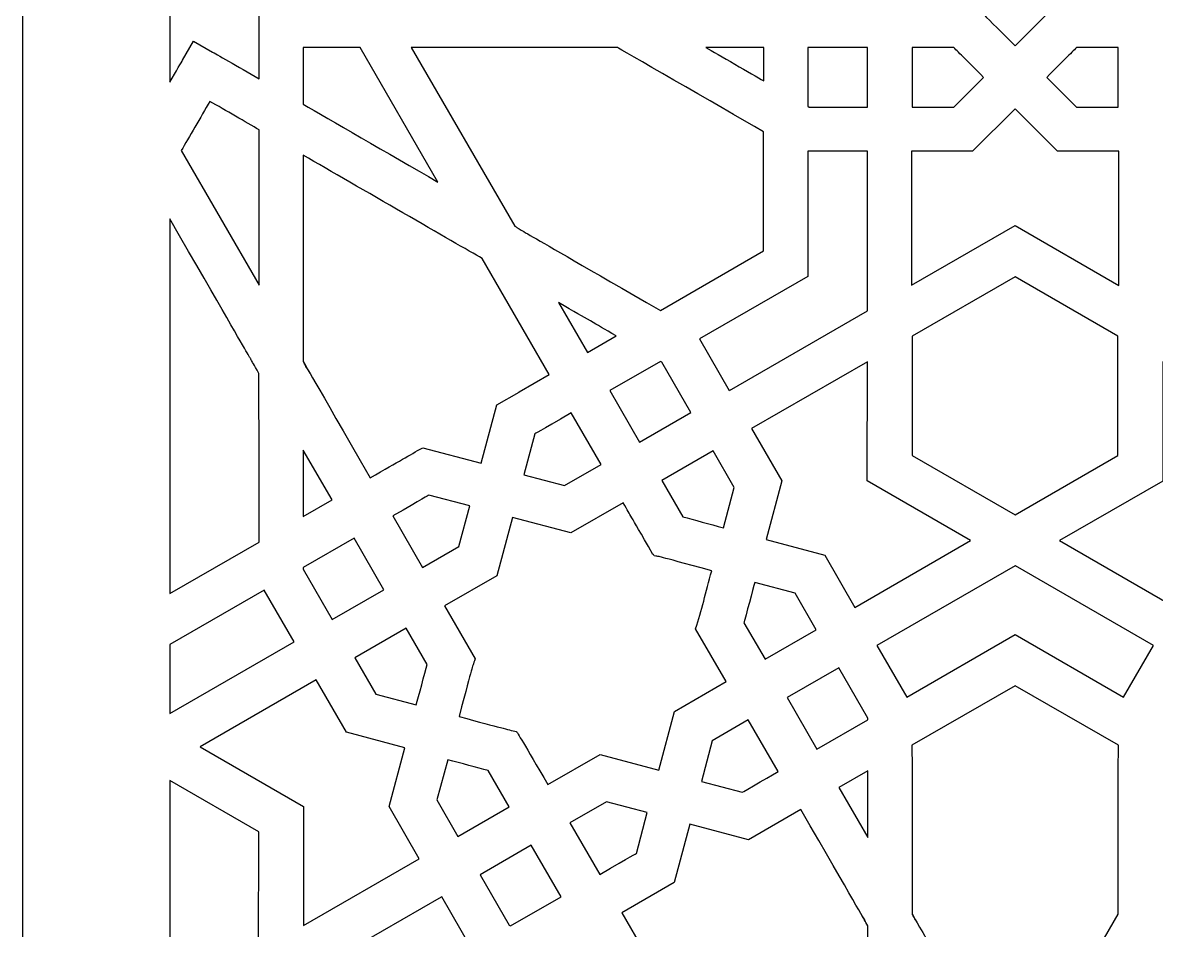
# Model space of a CAD drawing. Header units: millimetres. Extents: x -64 to 64, y -64 to 64.
# Drawn here: x -63.5 to -24.61, y -34.92 to -3.77 of the extents above; entities that cross this region are included whole.
import ezdxf

# ---------------------------------------------------------------- set-up
doc = ezdxf.new("R2010")
doc.units = ezdxf.units.MM
doc.header["$MEASUREMENT"] = 0
doc.layers.add('layer 1', color=7, linetype='Continuous')

msp = doc.modelspace()

# ---------------------------------------------------------------- linework, layer by layer
at = {"layer": 'layer 1', "color": 250}
for points, knots in [([(-63.5, 63.5), (-63.5, 63.5), (-63.5, -63.5), (-63.5, -63.5), (-63.5, -63.5), (-63.5, -63.5), (63.5, -63.5), (63.5, -63.5), (63.5, -63.5), (63.5, -63.5), (63.5, 63.5), (63.5, 63.5), (63.5, 63.5), (63.5, 63.5), (-63.5, 63.5), (-63.5, 63.5)], [0, 0, 0, 0, 0.2, 0.2, 0.2, 0.2, 0.4, 0.4, 0.4, 0.4, 0.6, 0.6, 0.6, 0.6, 1, 1, 1, 1]), ([(-58.4522, 6.6855), (-58.2272, 6.296), (-58.0481, 5.9859), (-58.0129, 5.9256), (-58.0129, 5.9256), (-58.0129, 5.9256), (-57.6373, 5.2783), (-57.6373, 5.2783), (-57.6373, 5.2783), (-57.6373, 5.2783), (-56.9852, 5.6466), (-56.9852, 5.6466), (-56.9852, 5.6466), (-56.925, 5.6804), (-56.1121, 6.1493), (-55.389, 6.5663), (-55.389, 6.5663), (-55.3884, 5.7333), (-55.3884, 4.7971), (-55.3881, 4.7283), (-55.3881, 4.7283), (-55.3881, 4.7283), (-55.385, 3.9758), (-55.385, 3.9758), (-55.385, 3.9758), (-55.385, 3.9758), (-54.6329, 3.974), (-54.6329, 3.974), (-54.6329, 3.974), (-54.5164, 3.9733), (-53.6115, 3.973), (-52.7995, 3.9723), (-52.7995, 3.9723), (-53.2052, 3.2695), (-53.6578, 2.4853), (-53.7155, 2.3848), (-53.7155, 2.3848), (-53.7155, 2.3848), (-54.0881, 1.7339), (-54.0881, 1.7339), (-54.0881, 1.7339), (-54.0881, 1.7339), (-53.4414, 1.355), (-53.4414, 1.355), (-53.4414, 1.355), (-53.3818, 1.3201), (-52.5704, 0.8513), (-51.8477, 0.4336), (-51.8477, 0.4336), (-52.5704, 0.0162), (-53.3818, -0.4526), (-53.4414, -0.4875), (-53.4414, -0.4875), (-53.4414, -0.4875), (-54.0881, -0.8668), (-54.0881, -0.8668), (-54.0881, -0.8668), (-54.0881, -0.8668), (-53.7155, -1.5173), (-53.7155, -1.5173), (-53.7155, -1.5173), (-53.6578, -1.6182), (-53.2052, -2.4024), (-52.7995, -3.1051), (-52.7995, -3.1051), (-53.6115, -3.1059), (-54.5164, -3.1062), (-54.6329, -3.1066), (-54.6329, -3.1066), (-54.6329, -3.1066), (-55.385, -3.1087), (-55.385, -3.1087), (-55.385, -3.1087), (-55.385, -3.1087), (-55.389, -5.0084), (-55.389, -5.0084), (-55.389, -5.0084), (-55.389, -5.2328), (-55.389, -5.4698), (-55.389, -5.6991), (-55.389, -5.6991), (-56.1121, -5.2821), (-56.925, -4.8133), (-56.9852, -4.7794), (-56.9852, -4.7794), (-56.9852, -4.7794), (-57.6373, -4.4111), (-57.6373, -4.4111), (-57.6373, -4.4111), (-57.6373, -4.4111), (-58.0129, -5.0581), (-58.0129, -5.0581), (-58.0129, -5.0581), (-58.0481, -5.1185), (-58.2272, -5.4285), (-58.4522, -5.818), (-58.4522, -5.818), (-58.4522, -5.818), (-58.4522, 6.6855), (-58.4522, 6.6855)], [0, 0, 0, 0, 0.0384615, 0.0384615, 0.0384615, 0.0384615, 0.0769231, 0.0769231, 0.0769231, 0.0769231, 0.1153846, 0.1153846, 0.1153846, 0.1153846, 0.1538462, 0.1538462, 0.1538462, 0.1538462, 0.1923077, 0.1923077, 0.1923077, 0.1923077, 0.2307692, 0.2307692, 0.2307692, 0.2307692, 0.2692308, 0.2692308, 0.2692308, 0.2692308, 0.3076923, 0.3076923, 0.3076923, 0.3076923, 0.3461538, 0.3461538, 0.3461538, 0.3461538, 0.3846154, 0.3846154, 0.3846154, 0.3846154, 0.4230769, 0.4230769, 0.4230769, 0.4230769, 0.4615385, 0.4615385, 0.4615385, 0.4615385, 0.5, 0.5, 0.5, 0.5, 0.5384615, 0.5384615, 0.5384615, 0.5384615, 0.5769231, 0.5769231, 0.5769231, 0.5769231, 0.6153846, 0.6153846, 0.6153846, 0.6153846, 0.6538462, 0.6538462, 0.6538462, 0.6538462, 0.6923077, 0.6923077, 0.6923077, 0.6923077, 0.7307692, 0.7307692, 0.7307692, 0.7307692, 0.7692308, 0.7692308, 0.7692308, 0.7692308, 0.8076923, 0.8076923, 0.8076923, 0.8076923, 0.8461538, 0.8461538, 0.8461538, 0.8461538, 0.8846154, 0.8846154, 0.8846154, 0.8846154, 0.9230769, 0.9230769, 0.9230769, 0.9230769, 1, 1, 1, 1]), ([(-30.8847, 3.9765), (-30.6973, 4.2104), (-30.1956, 4.6842), (-29.4591, 5.4356), (-29.4591, 5.4356), (-28.0776, 4.0552), (-28.3323, 4.3293), (-28.0494, 3.9765), (-28.0494, 3.9765), (-26.9244, 3.9765), (-27.0245, 3.9765), (-25.9009, 3.9765), (-25.9009, 3.9765), (-25.9009, 3.9765), (-25.9009, 1.9011), (-25.9009, 1.9011), (-25.9009, 1.9011), (-25.9009, 1.9011), (-24.4334, 0.4336), (-24.4334, 0.4336), (-24.4334, 0.4336), (-24.4334, 0.4336), (-25.9009, -1.034), (-25.9009, -1.034), (-25.9009, -1.034), (-25.9009, -1.034), (-25.9009, -3.109), (-25.9009, -3.109), (-25.9009, -3.109), (-27.0242, -3.109), (-26.9247, -3.109), (-28.0494, -3.109), (-28.0494, -3.109), (-28.3317, -3.4618), (-28.0733, -3.1835), (-29.4565, -4.5656), (-29.4565, -4.5656), (-30.8355, -3.1881), (-30.5811, -3.4622), (-30.8635, -3.109), (-30.8635, -3.109), (-31.1001, -3.109), (-32.7707, -3.109), (-33.0075, -3.109), (-33.0075, -3.109), (-33.0075, -3.109), (-33.0075, -1.034), (-33.0075, -1.034), (-33.0075, -1.034), (-33.0075, -1.034), (-34.4749, 0.4336), (-34.4749, 0.4336), (-34.4749, 0.4336), (-34.4749, 0.4336), (-33.0075, 1.9011), (-33.0075, 1.9011), (-33.0075, 1.9011), (-33.0075, 1.9011), (-33.0075, 3.9765), (-33.0075, 3.9765), (-33.0075, 3.9765), (-32.2211, 3.9765), (-31.7138, 3.9765), (-30.8847, 3.9765)], [0, 0, 0, 0, 0.0588235, 0.0588235, 0.0588235, 0.0588235, 0.1176471, 0.1176471, 0.1176471, 0.1176471, 0.1764706, 0.1764706, 0.1764706, 0.1764706, 0.2352941, 0.2352941, 0.2352941, 0.2352941, 0.2941176, 0.2941176, 0.2941176, 0.2941176, 0.3529412, 0.3529412, 0.3529412, 0.3529412, 0.4117647, 0.4117647, 0.4117647, 0.4117647, 0.4705882, 0.4705882, 0.4705882, 0.4705882, 0.5294118, 0.5294118, 0.5294118, 0.5294118, 0.5882353, 0.5882353, 0.5882353, 0.5882353, 0.6470588, 0.6470588, 0.6470588, 0.6470588, 0.7058824, 0.7058824, 0.7058824, 0.7058824, 0.7647059, 0.7647059, 0.7647059, 0.7647059, 0.8235294, 0.8235294, 0.8235294, 0.8235294, 0.8823529, 0.8823529, 0.8823529, 0.8823529, 1, 1, 1, 1]), ([(-51.9213, -4.6196), (-51.9213, -4.6196), (-49.2533, -9.241), (-49.2533, -9.241), (-49.2533, -9.241), (-50.9458, -8.2645), (-53.0364, -7.0577), (-53.8751, -6.5737), (-53.8751, -6.5737), (-53.875, -6.0702), (-53.8745, -5.2328), (-53.8741, -4.6207), (-53.8741, -4.6207), (-53.2624, -4.62), (-52.4279, -4.6196), (-51.9213, -4.6196)], [0, 0, 0, 0, 0.2, 0.2, 0.2, 0.2, 0.4, 0.4, 0.4, 0.4, 0.6, 0.6, 0.6, 0.6, 1, 1, 1, 1]), ([(-38.0822, -7.5156), (-38.0822, -7.5156), (-38.0822, -11.6025), (-38.0822, -11.6025), (-38.0822, -11.6025), (-38.0822, -11.6025), (-41.6216, -13.6465), (-41.6216, -13.6465), (-41.6216, -13.6465), (-46.86, -10.626), (-46.3693, -10.9121), (-46.6131, -10.7551), (-46.6131, -10.7551), (-46.6131, -10.7551), (-50.1706, -4.6235), (-50.1706, -4.6235), (-50.1706, -4.6235), (-50.1706, -4.6235), (-43.0969, -4.6263), (-43.0969, -4.6263), (-43.0969, -4.6263), (-43.0969, -4.6263), (-39.6105, -6.6322), (-38.0822, -7.5156)], [0, 0, 0, 0, 0.1428571, 0.1428571, 0.1428571, 0.1428571, 0.2857143, 0.2857143, 0.2857143, 0.2857143, 0.4285714, 0.4285714, 0.4285714, 0.4285714, 0.5714286, 0.5714286, 0.5714286, 0.5714286, 0.7142857, 0.7142857, 0.7142857, 0.7142857, 1, 1, 1, 1]), ([(-38.0807, -5.7676), (-38.4648, -5.546), (-39.6777, -4.8454), (-40.0622, -4.6235), (-40.0622, -4.6235), (-40.0622, -4.6235), (-38.0807, -4.6235), (-38.0807, -4.6235), (-38.0807, -4.6235), (-38.0807, -4.6235), (-38.0807, -5.7676), (-38.0807, -5.7676)], [0, 0, 0, 0, 0.25, 0.25, 0.25, 0.25, 0.5, 0.5, 0.5, 0.5, 1, 1, 1, 1]), ([(-36.5166, -6.6707), (-36.5166, -6.6707), (-36.5664, -6.6421), (-36.5664, -6.6421), (-36.5664, -6.6421), (-36.5664, -6.6421), (-36.5664, -4.6235), (-36.5664, -4.6235), (-36.5664, -4.6235), (-36.5664, -4.6235), (-34.5218, -4.6235), (-34.5218, -4.6235), (-34.5218, -4.6235), (-34.5218, -4.6235), (-34.5218, -6.6707), (-34.5218, -6.6707), (-34.5218, -6.6707), (-34.5218, -6.6707), (-36.5166, -6.6707), (-36.5166, -6.6707)], [0, 0, 0, 0, 0.1666667, 0.1666667, 0.1666667, 0.1666667, 0.3333333, 0.3333333, 0.3333333, 0.3333333, 0.5, 0.5, 0.5, 0.5, 0.6666667, 0.6666667, 0.6666667, 0.6666667, 1, 1, 1, 1]), ([(-32.9861, -6.6707), (-32.9861, -6.6707), (-32.9861, -4.6249), (-32.9861, -4.6249), (-32.9861, -4.6249), (-32.9861, -4.6249), (-31.5616, -4.6249), (-31.5616, -4.6249), (-31.5616, -4.6249), (-31.379, -4.8073), (-31.07, -5.116), (-30.5377, -5.648), (-30.5377, -5.648), (-30.5377, -5.648), (-31.5607, -6.6707), (-31.5607, -6.6707), (-31.5607, -6.6707), (-31.5607, -6.6707), (-32.9861, -6.6707), (-32.9861, -6.6707)], [0, 0, 0, 0, 0.1666667, 0.1666667, 0.1666667, 0.1666667, 0.3333333, 0.3333333, 0.3333333, 0.3333333, 0.5, 0.5, 0.5, 0.5, 0.6666667, 0.6666667, 0.6666667, 0.6666667, 1, 1, 1, 1]), ([(-28.3706, -5.648), (-27.8384, -5.116), (-27.5294, -4.8073), (-27.347, -4.6249), (-27.347, -4.6249), (-27.347, -4.6249), (-25.9267, -4.6249), (-25.9267, -4.6249), (-25.9267, -4.6249), (-25.9267, -4.6249), (-25.9267, -6.6707), (-25.9267, -6.6707), (-25.9267, -6.6707), (-25.9267, -6.6707), (-27.3477, -6.6707), (-27.3477, -6.6707), (-27.3477, -6.6707), (-27.3477, -6.6707), (-28.3706, -5.648), (-28.3706, -5.648)], [0, 0, 0, 0, 0.1666667, 0.1666667, 0.1666667, 0.1666667, 0.3333333, 0.3333333, 0.3333333, 0.3333333, 0.5, 0.5, 0.5, 0.5, 0.6666667, 0.6666667, 0.6666667, 0.6666667, 1, 1, 1, 1]), ([(-55.3886, -7.4478), (-55.3887, -8.418), (-55.3893, -10.8366), (-55.3896, -12.784), (-55.3896, -12.784), (-55.3896, -12.784), (-58.0577, -8.1622), (-58.0577, -8.1622), (-58.0577, -8.1622), (-57.8048, -7.7248), (-57.3883, -7.0037), (-57.0808, -6.4717), (-57.0808, -6.4717), (-56.5507, -6.7772), (-55.8245, -7.1963), (-55.3886, -7.4478)], [0, 0, 0, 0, 0.2, 0.2, 0.2, 0.2, 0.4, 0.4, 0.4, 0.4, 0.6, 0.6, 0.6, 0.6, 1, 1, 1, 1]), ([(-29.4587, -10.7297), (-29.4587, -10.7297), (-33.0075, -12.7822), (-33.0075, -12.7822), (-33.0075, -12.7822), (-33.0075, -12.7822), (-33.0075, -8.1851), (-33.0075, -8.1851), (-33.0075, -8.1851), (-32.7517, -8.1851), (-31.1679, -8.1851), (-30.9123, -8.1851), (-30.9123, -8.1851), (-30.9123, -8.1851), (-29.4565, -6.7292), (-29.4565, -6.7292), (-29.4565, -6.7292), (-29.4565, -6.7292), (-28.0007, -8.1851), (-28.0007, -8.1851), (-28.0007, -8.1851), (-26.9011, -8.1851), (-26.9995, -8.1851), (-25.9009, -8.1851), (-25.9009, -8.1851), (-25.9009, -8.1851), (-25.9009, -12.785), (-25.9009, -12.785), (-25.9009, -12.785), (-25.9009, -12.785), (-29.4587, -10.7297), (-29.4587, -10.7297)], [0, 0, 0, 0, 0.1111111, 0.1111111, 0.1111111, 0.1111111, 0.2222222, 0.2222222, 0.2222222, 0.2222222, 0.3333333, 0.3333333, 0.3333333, 0.3333333, 0.4444444, 0.4444444, 0.4444444, 0.4444444, 0.5555556, 0.5555556, 0.5555556, 0.5555556, 0.6666667, 0.6666667, 0.6666667, 0.6666667, 0.7777778, 0.7777778, 0.7777778, 0.7777778, 1, 1, 1, 1]), ([(-53.8737, -8.3231), (-52.0572, -9.3715), (-48.615, -11.358), (-47.7405, -11.8618), (-47.7405, -11.8618), (-47.7405, -11.8618), (-45.4399, -15.8464), (-45.4399, -15.8464), (-45.4399, -15.8464), (-45.4399, -15.8464), (-46.4706, -16.4416), (-46.4706, -16.4416), (-46.4706, -16.4416), (-46.4706, -16.4416), (-46.4687, -16.4447), (-46.4687, -16.4447), (-46.4687, -16.4447), (-46.4687, -16.4447), (-47.2351, -16.8875), (-47.2351, -16.8875), (-47.2351, -16.8875), (-47.2351, -16.8875), (-47.7726, -18.8916), (-47.7726, -18.8916), (-47.7726, -18.8916), (-47.7726, -18.8916), (-49.7768, -18.355), (-49.7768, -18.355), (-49.7768, -18.355), (-50.2602, -18.6341), (-50.5489, -18.7964), (-51.576, -19.3894), (-51.576, -19.3894), (-55.4655, -12.6534), (-52.9332, -17.0395), (-53.8772, -15.403), (-53.8772, -15.403), (-53.8752, -14.3693), (-53.8741, -10.45), (-53.8737, -8.3231)], [0, 0, 0, 0, 0.0909091, 0.0909091, 0.0909091, 0.0909091, 0.1818182, 0.1818182, 0.1818182, 0.1818182, 0.2727273, 0.2727273, 0.2727273, 0.2727273, 0.3636364, 0.3636364, 0.3636364, 0.3636364, 0.4545455, 0.4545455, 0.4545455, 0.4545455, 0.5454545, 0.5454545, 0.5454545, 0.5454545, 0.6363636, 0.6363636, 0.6363636, 0.6363636, 0.7272727, 0.7272727, 0.7272727, 0.7272727, 0.8181818, 0.8181818, 0.8181818, 0.8181818, 1, 1, 1, 1]), ([(-39.2511, -16.3886), (-39.2511, -16.3886), (-39.2534, -16.3844), (-39.2534, -16.3844), (-39.2534, -16.3844), (-39.2534, -16.3844), (-39.2643, -16.3908), (-39.2643, -16.3908), (-39.2643, -16.3908), (-39.2643, -16.3908), (-40.2838, -14.6244), (-40.2838, -14.6244), (-40.2838, -14.6244), (-40.2838, -14.6244), (-36.5664, -12.4781), (-36.5664, -12.4781), (-36.5664, -12.4781), (-36.5664, -12.4781), (-36.5664, -8.1851), (-36.5664, -8.1851), (-36.5664, -8.1851), (-36.5664, -8.1851), (-34.5218, -8.1851), (-34.5218, -8.1851), (-34.5218, -8.1851), (-34.5218, -8.1851), (-34.5218, -13.6581), (-34.5218, -13.6581), (-34.5218, -13.6581), (-34.5218, -13.6581), (-39.2511, -16.3886), (-39.2511, -16.3886)], [0, 0, 0, 0, 0.1111111, 0.1111111, 0.1111111, 0.1111111, 0.2222222, 0.2222222, 0.2222222, 0.2222222, 0.3333333, 0.3333333, 0.3333333, 0.3333333, 0.4444444, 0.4444444, 0.4444444, 0.4444444, 0.5555556, 0.5555556, 0.5555556, 0.5555556, 0.6666667, 0.6666667, 0.6666667, 0.6666667, 0.7777778, 0.7777778, 0.7777778, 0.7777778, 1, 1, 1, 1]), ([(-58.4522, -10.5075), (-54.709, -16.9908), (-56.1374, -14.5161), (-55.3945, -15.8048), (-55.3945, -15.8048), (-55.3945, -15.8048), (-55.3905, -21.5935), (-55.3905, -21.5956), (-55.3905, -21.5956), (-55.3905, -21.5956), (-58.4522, -23.3631), (-58.4522, -23.3631), (-58.4522, -23.3631), (-58.4522, -23.3631), (-58.4522, -10.5075), (-58.4522, -10.5075)], [0, 0, 0, 0, 0.2, 0.2, 0.2, 0.2, 0.4, 0.4, 0.4, 0.4, 0.6, 0.6, 0.6, 0.6, 1, 1, 1, 1]), ([(-25.9299, -18.6231), (-25.9299, -18.6231), (-29.4543, -20.6573), (-29.4543, -20.6573), (-29.4543, -20.6573), (-29.4543, -20.6573), (-32.9831, -18.621), (-32.9831, -18.621), (-32.9831, -18.621), (-32.9831, -18.621), (-32.9821, -14.5344), (-32.9821, -14.5344), (-32.9821, -14.5344), (-32.9821, -14.5344), (-29.4545, -12.4943), (-29.4545, -12.4943), (-29.4545, -12.4943), (-29.4545, -12.4943), (-25.9306, -14.5344), (-25.9306, -14.5344), (-25.9306, -14.5344), (-25.9306, -14.5344), (-25.9299, -18.6231), (-25.9299, -18.6231)], [0, 0, 0, 0, 0.1428571, 0.1428571, 0.1428571, 0.1428571, 0.2857143, 0.2857143, 0.2857143, 0.2857143, 0.4285714, 0.4285714, 0.4285714, 0.4285714, 0.5714286, 0.5714286, 0.5714286, 0.5714286, 0.7142857, 0.7142857, 0.7142857, 0.7142857, 1, 1, 1, 1]), ([(-43.1402, -14.5186), (-43.1402, -14.5186), (-44.1287, -15.0894), (-44.1287, -15.0894), (-44.1287, -15.0894), (-44.1287, -15.0894), (-45.1175, -13.3773), (-45.1175, -13.3773), (-45.1175, -13.3773), (-44.0072, -14.018), (-43.9802, -14.0335), (-43.1402, -14.5186)], [0, 0, 0, 0, 0.25, 0.25, 0.25, 0.25, 0.5, 0.5, 0.5, 0.5, 1, 1, 1, 1]), ([(-42.3377, -18.1649), (-42.3377, -18.1649), (-43.3575, -16.3985), (-43.3575, -16.3985), (-43.3575, -16.3985), (-43.3575, -16.3985), (-41.6203, -15.3959), (-41.6203, -15.3959), (-41.6203, -15.3959), (-41.6203, -15.3959), (-41.5703, -15.4249), (-41.5703, -15.4249), (-41.5703, -15.4249), (-41.5703, -15.4249), (-40.5755, -17.1478), (-40.5755, -17.1478), (-40.5755, -17.1478), (-40.5755, -17.1478), (-42.3377, -18.1649), (-42.3377, -18.1649)], [0, 0, 0, 0, 0.1666667, 0.1666667, 0.1666667, 0.1666667, 0.3333333, 0.3333333, 0.3333333, 0.3333333, 0.5, 0.5, 0.5, 0.5, 0.6666667, 0.6666667, 0.6666667, 0.6666667, 1, 1, 1, 1]), ([(-34.9513, -23.8354), (-34.9513, -23.8354), (-35.9883, -22.0394), (-35.9883, -22.0394), (-35.9883, -22.0394), (-35.9883, -22.0394), (-37.9972, -21.5), (-37.9972, -21.5), (-37.9972, -21.5), (-37.9972, -21.5), (-37.4592, -19.4913), (-37.4592, -19.4913), (-37.4592, -19.4913), (-37.4592, -19.4913), (-38.4937, -17.6999), (-38.4937, -17.6999), (-38.4937, -17.6999), (-38.4937, -17.6999), (-34.5204, -15.4062), (-34.5204, -15.4062), (-34.5204, -15.4062), (-34.5204, -15.4062), (-34.5287, -19.498), (-34.5287, -19.498), (-34.5287, -19.498), (-34.5287, -19.498), (-30.9826, -21.5441), (-30.9826, -21.5441), (-30.9826, -21.5441), (-30.9826, -21.5441), (-34.9513, -23.8354), (-34.9513, -23.8354)], [0, 0, 0, 0, 0.1111111, 0.1111111, 0.1111111, 0.1111111, 0.2222222, 0.2222222, 0.2222222, 0.2222222, 0.3333333, 0.3333333, 0.3333333, 0.3333333, 0.4444444, 0.4444444, 0.4444444, 0.4444444, 0.5555556, 0.5555556, 0.5555556, 0.5555556, 0.6666667, 0.6666667, 0.6666667, 0.6666667, 0.7777778, 0.7777778, 0.7777778, 0.7777778, 1, 1, 1, 1]), ([(-27.9322, -21.5403), (-27.9322, -21.5403), (-24.3946, -19.4984), (-24.3946, -19.4984), (-24.3946, -19.4984), (-24.3946, -19.4984), (-24.3914, -15.404), (-24.3914, -15.404), (-24.3914, -15.404), (-24.3914, -15.404), (-20.4181, -17.6982), (-20.4181, -17.6982), (-20.4181, -17.6982), (-20.4181, -17.6982), (-21.4538, -19.4913), (-21.4538, -19.4913), (-21.4538, -19.4913), (-21.4538, -19.4913), (-20.9155, -21.5015), (-20.9155, -21.5015), (-20.9155, -21.5015), (-20.9155, -21.5015), (-22.9203, -22.0394), (-22.9203, -22.0394), (-22.9203, -22.0394), (-22.9203, -22.0394), (-23.9571, -23.8354), (-23.9571, -23.8354), (-23.9571, -23.8354), (-23.9571, -23.8354), (-27.9322, -21.5403), (-27.9322, -21.5403)], [0, 0, 0, 0, 0.1111111, 0.1111111, 0.1111111, 0.1111111, 0.2222222, 0.2222222, 0.2222222, 0.2222222, 0.3333333, 0.3333333, 0.3333333, 0.3333333, 0.4444444, 0.4444444, 0.4444444, 0.4444444, 0.5555556, 0.5555556, 0.5555556, 0.5555556, 0.6666667, 0.6666667, 0.6666667, 0.6666667, 0.7777778, 0.7777778, 0.7777778, 0.7777778, 1, 1, 1, 1]), ([(-44.6803, -17.1619), (-44.6803, -17.1619), (-43.6576, -18.9332), (-43.6576, -18.9332), (-43.6576, -18.9332), (-43.6576, -18.9332), (-44.9121, -19.6571), (-44.9121, -19.6571), (-44.9121, -19.6571), (-44.9121, -19.6571), (-46.3095, -19.2825), (-46.3095, -19.2825), (-46.3095, -19.2825), (-46.3095, -19.2825), (-45.9348, -17.8851), (-45.9348, -17.8851), (-45.9348, -17.8851), (-45.9348, -17.8851), (-45.7857, -17.8001), (-44.6803, -17.1619)], [0, 0, 0, 0, 0.1666667, 0.1666667, 0.1666667, 0.1666667, 0.3333333, 0.3333333, 0.3333333, 0.3333333, 0.5, 0.5, 0.5, 0.5, 0.6666667, 0.6666667, 0.6666667, 0.6666667, 1, 1, 1, 1]), ([(-53.8759, -20.7172), (-53.8758, -19.8), (-53.8757, -19.0451), (-53.8755, -18.4351), (-53.8755, -18.4351), (-53.8755, -18.4351), (-52.8873, -20.1464), (-52.8873, -20.1464), (-52.8873, -20.1464), (-52.8873, -20.1464), (-53.8759, -20.7172), (-53.8759, -20.7172)], [0, 0, 0, 0, 0.25, 0.25, 0.25, 0.25, 0.5, 0.5, 0.5, 0.5, 1, 1, 1, 1]), ([(-39.8159, -18.4633), (-39.8159, -18.4633), (-39.0923, -19.7164), (-39.0923, -19.7164), (-39.0923, -19.7164), (-39.0923, -19.7164), (-39.4637, -21.1025), (-39.4637, -21.1025), (-39.4637, -21.1025), (-39.9251, -20.9776), (-40.4904, -20.8259), (-40.8558, -20.7292), (-40.8558, -20.7292), (-40.8558, -20.7292), (-41.5769, -19.48), (-41.5769, -19.48), (-41.5769, -19.48), (-41.5769, -19.48), (-39.8159, -18.4633), (-39.8159, -18.4633)], [0, 0, 0, 0, 0.1666667, 0.1666667, 0.1666667, 0.1666667, 0.3333333, 0.3333333, 0.3333333, 0.3333333, 0.5, 0.5, 0.5, 0.5, 0.6666667, 0.6666667, 0.6666667, 0.6666667, 1, 1, 1, 1]), ([(-49.5629, -19.9796), (-49.5629, -19.9796), (-48.1655, -20.3539), (-48.1655, -20.3539), (-48.1655, -20.3539), (-48.1655, -20.3539), (-48.5396, -21.7512), (-48.5396, -21.7512), (-48.5396, -21.7512), (-48.5396, -21.7512), (-49.783, -22.4691), (-49.783, -22.4691), (-49.783, -22.4691), (-49.783, -22.4691), (-50.8054, -20.6985), (-50.8054, -20.6985), (-50.8054, -20.6985), (-49.7561, -20.0928), (-49.6039, -20.0032), (-49.5629, -19.9796)], [0, 0, 0, 0, 0.1666667, 0.1666667, 0.1666667, 0.1666667, 0.3333333, 0.3333333, 0.3333333, 0.3333333, 0.5, 0.5, 0.5, 0.5, 0.6666667, 0.6666667, 0.6666667, 0.6666667, 1, 1, 1, 1]), ([(-44.698, -21.282), (-44.698, -21.282), (-42.9004, -20.2445), (-42.9004, -20.2445), (-42.9004, -20.2445), (-42.5683, -20.8195), (-42.7758, -20.4601), (-41.8779, -22.0154), (-41.8779, -22.0154), (-41.8779, -22.0154), (-41.8776, -22.0154), (-41.8776, -22.0154), (-41.8776, -22.0154), (-41.8776, -22.0154), (-41.8775, -22.0162), (-41.8775, -22.0162), (-41.8775, -22.0162), (-41.8775, -22.0162), (-41.8594, -22.0218), (-41.8594, -22.0218), (-41.8594, -22.0218), (-41.8594, -22.0218), (-41.8341, -22.0659), (-41.8341, -22.0659), (-41.8341, -22.0659), (-41.5255, -22.1178), (-41.9576, -22.014), (-39.8619, -22.5764), (-39.8619, -22.5764), (-40.0691, -23.32), (-40.2094, -23.9455), (-40.4144, -24.5657), (-40.4144, -24.5657), (-40.4144, -24.5657), (-39.3648, -26.3835), (-39.3648, -26.3835), (-39.3648, -26.3835), (-39.3648, -26.3835), (-41.1449, -27.4115), (-41.1449, -27.4115), (-41.1449, -27.4115), (-41.1449, -27.4115), (-41.6816, -29.4153), (-41.6816, -29.4153), (-41.6816, -29.4153), (-41.6816, -29.4153), (-43.686, -28.8785), (-43.686, -28.8785), (-43.686, -28.8785), (-43.686, -28.8785), (-45.4837, -29.9163), (-45.4837, -29.9163), (-45.4837, -29.9163), (-46.2869, -28.5359), (-46.5589, -28.0945), (-46.5589, -28.0945), (-46.5589, -28.0945), (-46.897, -28.0211), (-47.0452, -27.982), (-48.5299, -27.5819), (-48.5299, -27.5819), (-48.0208, -25.6741), (-48.1143, -26.0057), (-47.9786, -25.5951), (-47.9786, -25.5951), (-47.9786, -25.5951), (-49.0259, -23.7807), (-49.0259, -23.7807), (-49.0259, -23.7807), (-49.0259, -23.7807), (-47.2391, -22.7489), (-47.2391, -22.7489), (-47.2391, -22.7489), (-47.2391, -22.7489), (-46.7024, -20.7451), (-46.7024, -20.7451), (-46.7024, -20.7451), (-46.7024, -20.7451), (-44.698, -21.282), (-44.698, -21.282)], [0, 0, 0, 0, 0.047619, 0.047619, 0.047619, 0.047619, 0.0952381, 0.0952381, 0.0952381, 0.0952381, 0.1428571, 0.1428571, 0.1428571, 0.1428571, 0.1904762, 0.1904762, 0.1904762, 0.1904762, 0.2380952, 0.2380952, 0.2380952, 0.2380952, 0.2857143, 0.2857143, 0.2857143, 0.2857143, 0.3333333, 0.3333333, 0.3333333, 0.3333333, 0.3809524, 0.3809524, 0.3809524, 0.3809524, 0.4285714, 0.4285714, 0.4285714, 0.4285714, 0.4761905, 0.4761905, 0.4761905, 0.4761905, 0.5238095, 0.5238095, 0.5238095, 0.5238095, 0.5714286, 0.5714286, 0.5714286, 0.5714286, 0.6190476, 0.6190476, 0.6190476, 0.6190476, 0.6666667, 0.6666667, 0.6666667, 0.6666667, 0.7142857, 0.7142857, 0.7142857, 0.7142857, 0.7619048, 0.7619048, 0.7619048, 0.7619048, 0.8095238, 0.8095238, 0.8095238, 0.8095238, 0.8571429, 0.8571429, 0.8571429, 0.8571429, 0.9047619, 0.9047619, 0.9047619, 0.9047619, 1, 1, 1, 1]), ([(-52.1276, -21.4619), (-52.1276, -21.4619), (-51.1079, -23.2283), (-51.1079, -23.2283), (-51.1079, -23.2283), (-51.1079, -23.2283), (-52.8808, -24.2524), (-52.8808, -24.2524), (-52.8808, -24.2524), (-52.8808, -24.2524), (-53.8762, -22.5287), (-53.8762, -22.5287), (-53.8762, -22.5287), (-53.8762, -22.5287), (-53.8762, -22.4716), (-53.8762, -22.4716), (-53.8762, -22.4716), (-53.8762, -22.4716), (-52.1276, -21.4619), (-52.1276, -21.4619)], [0, 0, 0, 0, 0.1666667, 0.1666667, 0.1666667, 0.1666667, 0.3333333, 0.3333333, 0.3333333, 0.3333333, 0.5, 0.5, 0.5, 0.5, 0.6666667, 0.6666667, 0.6666667, 0.6666667, 1, 1, 1, 1]), ([(-29.4543, -24.7706), (-29.4543, -24.7706), (-33.172, -26.9176), (-33.172, -26.9176), (-33.172, -26.9176), (-33.172, -26.9176), (-34.1942, -25.1471), (-34.1942, -25.1471), (-34.1942, -25.1471), (-34.1942, -25.1471), (-29.4578, -22.4127), (-29.4578, -22.4127), (-29.4578, -22.4127), (-29.4578, -22.4127), (-29.4507, -22.4169), (-29.4507, -22.4169), (-29.4507, -22.4169), (-29.4507, -22.4169), (-29.4472, -22.4148), (-29.4472, -22.4148), (-29.4472, -22.4148), (-29.4472, -22.4148), (-24.7142, -25.1471), (-24.7142, -25.1471), (-24.7142, -25.1471), (-24.7142, -25.1471), (-25.7365, -26.9176), (-25.7365, -26.9176), (-25.7365, -26.9176), (-25.7365, -26.9176), (-29.4543, -24.7706), (-29.4543, -24.7706)], [0, 0, 0, 0, 0.1111111, 0.1111111, 0.1111111, 0.1111111, 0.2222222, 0.2222222, 0.2222222, 0.2222222, 0.3333333, 0.3333333, 0.3333333, 0.3333333, 0.4444444, 0.4444444, 0.4444444, 0.4444444, 0.5555556, 0.5555556, 0.5555556, 0.5555556, 0.6666667, 0.6666667, 0.6666667, 0.6666667, 0.7777778, 0.7777778, 0.7777778, 0.7777778, 1, 1, 1, 1]), ([(-58.4522, -25.1139), (-58.4522, -25.1139), (-55.2121, -23.2431), (-55.2121, -23.2431), (-55.2121, -23.2431), (-55.2121, -23.2431), (-54.1898, -25.0134), (-54.1898, -25.0134), (-54.1898, -25.0134), (-54.1898, -25.0134), (-58.4522, -27.474), (-58.4522, -27.474), (-58.4522, -27.474), (-58.4522, -27.474), (-58.4522, -25.1139), (-58.4522, -25.1139)], [0, 0, 0, 0, 0.2, 0.2, 0.2, 0.2, 0.4, 0.4, 0.4, 0.4, 0.6, 0.6, 0.6, 0.6, 1, 1, 1, 1]), ([(-38.0346, -25.6155), (-38.0346, -25.6155), (-38.758, -24.3628), (-38.758, -24.3628), (-38.758, -24.3628), (-38.7037, -24.1614), (-38.4416, -23.1807), (-38.3879, -22.9792), (-38.3879, -22.9792), (-38.3879, -22.9792), (-37.0032, -23.3504), (-37.0032, -23.3504), (-37.0032, -23.3504), (-37.0032, -23.3504), (-36.2799, -24.6027), (-36.2799, -24.6027), (-36.2799, -24.6027), (-36.2799, -24.6027), (-38.0346, -25.6155), (-38.0346, -25.6155)], [0, 0, 0, 0, 0.1666667, 0.1666667, 0.1666667, 0.1666667, 0.3333333, 0.3333333, 0.3333333, 0.3333333, 0.5, 0.5, 0.5, 0.5, 0.6666667, 0.6666667, 0.6666667, 0.6666667, 1, 1, 1, 1]), ([(-50.3495, -24.5452), (-50.3495, -24.5452), (-49.6262, -25.7979), (-49.6262, -25.7979), (-49.6262, -25.7979), (-49.7009, -26.0752), (-49.9223, -26.9046), (-49.9967, -27.1833), (-49.9967, -27.1833), (-49.9967, -27.1833), (-51.3898, -26.8101), (-51.3898, -26.8101), (-51.3898, -26.8101), (-51.3898, -26.8101), (-52.1104, -25.5612), (-52.1104, -25.5612), (-52.1104, -25.5612), (-52.1104, -25.5612), (-50.3495, -24.5452), (-50.3495, -24.5452)], [0, 0, 0, 0, 0.1666667, 0.1666667, 0.1666667, 0.1666667, 0.3333333, 0.3333333, 0.3333333, 0.3333333, 0.5, 0.5, 0.5, 0.5, 0.6666667, 0.6666667, 0.6666667, 0.6666667, 1, 1, 1, 1]), ([(-36.2563, -28.6985), (-36.2563, -28.6985), (-37.2783, -26.9282), (-37.2783, -26.9282), (-37.2783, -26.9282), (-37.2783, -26.9282), (-35.5053, -25.9045), (-35.5053, -25.9045), (-35.5053, -25.9045), (-35.5053, -25.9045), (-34.5079, -27.632), (-34.5079, -27.632), (-34.5079, -27.632), (-34.5079, -27.632), (-34.5079, -27.6892), (-34.5079, -27.6892), (-34.5079, -27.6892), (-34.5079, -27.6892), (-36.2563, -28.6985), (-36.2563, -28.6985)], [0, 0, 0, 0, 0.1666667, 0.1666667, 0.1666667, 0.1666667, 0.3333333, 0.3333333, 0.3333333, 0.3333333, 0.5, 0.5, 0.5, 0.5, 0.6666667, 0.6666667, 0.6666667, 0.6666667, 1, 1, 1, 1]), ([(-57.4059, -28.6187), (-57.4059, -28.6187), (-53.4327, -26.325), (-53.4327, -26.325), (-53.4327, -26.325), (-53.4327, -26.325), (-52.3958, -28.121), (-52.3958, -28.121), (-52.3958, -28.121), (-52.3958, -28.121), (-50.395, -28.6582), (-50.395, -28.6582), (-50.395, -28.6582), (-50.395, -28.6582), (-50.9332, -30.6691), (-50.9332, -30.6691), (-50.9332, -30.6691), (-50.9332, -30.6691), (-49.8968, -32.4644), (-49.8968, -32.4644), (-49.8968, -32.4644), (-49.8968, -32.4644), (-53.8659, -34.7556), (-53.8659, -34.7556), (-53.8659, -34.7556), (-53.8659, -34.7556), (-53.8653, -30.662), (-53.8653, -30.662), (-53.8653, -30.662), (-53.8653, -30.662), (-57.4059, -28.6187), (-57.4059, -28.6187)], [0, 0, 0, 0, 0.1111111, 0.1111111, 0.1111111, 0.1111111, 0.2222222, 0.2222222, 0.2222222, 0.2222222, 0.3333333, 0.3333333, 0.3333333, 0.3333333, 0.4444444, 0.4444444, 0.4444444, 0.4444444, 0.5555556, 0.5555556, 0.5555556, 0.5555556, 0.6666667, 0.6666667, 0.6666667, 0.6666667, 0.7777778, 0.7777778, 0.7777778, 0.7777778, 1, 1, 1, 1]), ([(-32.9896, -34.3556), (-32.9896, -34.3556), (-32.9937, -28.5673), (-32.9937, -28.5651), (-32.9937, -28.5651), (-32.9937, -28.5651), (-29.4543, -26.5218), (-29.4543, -26.5218), (-29.4543, -26.5218), (-29.4543, -26.5218), (-25.9151, -28.5651), (-25.9151, -28.5651), (-25.9151, -28.5651), (-25.9147, -28.722), (-25.9214, -34.3606), (-25.9214, -34.3606), (-25.9214, -34.3606), (-25.9214, -34.3606), (-29.4543, -40.4799), (-29.4543, -40.4799), (-29.4543, -40.4799), (-34.7845, -31.2484), (-32.2892, -35.5706), (-32.9896, -34.3556)], [0, 0, 0, 0, 0.1428571, 0.1428571, 0.1428571, 0.1428571, 0.2857143, 0.2857143, 0.2857143, 0.2857143, 0.4285714, 0.4285714, 0.4285714, 0.4285714, 0.5714286, 0.5714286, 0.5714286, 0.5714286, 0.7142857, 0.7142857, 0.7142857, 0.7142857, 1, 1, 1, 1]), ([(-38.8211, -30.1808), (-38.8211, -30.1808), (-40.2187, -29.8068), (-40.2187, -29.8068), (-40.2187, -29.8068), (-40.2187, -29.8068), (-39.8445, -28.4092), (-39.8445, -28.4092), (-39.8445, -28.4092), (-39.8445, -28.4092), (-38.6077, -27.6948), (-38.6077, -27.6948), (-38.6077, -27.6948), (-38.6077, -27.6948), (-37.5853, -29.4662), (-37.5853, -29.4662), (-37.5853, -29.4662), (-37.5907, -29.4689), (-38.8159, -30.1777), (-38.8211, -30.1808)], [0, 0, 0, 0, 0.1666667, 0.1666667, 0.1666667, 0.1666667, 0.3333333, 0.3333333, 0.3333333, 0.3333333, 0.5, 0.5, 0.5, 0.5, 0.6666667, 0.6666667, 0.6666667, 0.6666667, 1, 1, 1, 1]), ([(-48.5681, -31.6971), (-48.5681, -31.6971), (-49.2917, -30.444), (-49.2917, -30.444), (-49.2917, -30.444), (-49.2917, -30.444), (-48.921, -29.0612), (-48.921, -29.0612), (-48.921, -29.0612), (-48.4646, -29.1842), (-47.9021, -29.3348), (-47.5369, -29.4319), (-47.5369, -29.4319), (-47.5369, -29.4319), (-46.8138, -30.6842), (-46.8138, -30.6842), (-46.8138, -30.6842), (-46.8138, -30.6842), (-48.5681, -31.6971), (-48.5681, -31.6971)], [0, 0, 0, 0, 0.1666667, 0.1666667, 0.1666667, 0.1666667, 0.3333333, 0.3333333, 0.3333333, 0.3333333, 0.5, 0.5, 0.5, 0.5, 0.6666667, 0.6666667, 0.6666667, 0.6666667, 1, 1, 1, 1]), ([(-34.5082, -29.4382), (-34.5083, -30.3579), (-34.5084, -31.1143), (-34.5085, -31.7253), (-34.5085, -31.7253), (-34.5085, -31.7253), (-35.499, -30.0105), (-35.499, -30.0105), (-35.499, -30.0105), (-35.499, -30.0105), (-34.5082, -29.4382), (-34.5082, -29.4382)], [0, 0, 0, 0, 0.25, 0.25, 0.25, 0.25, 0.5, 0.5, 0.5, 0.5, 1, 1, 1, 1]), ([(-58.4522, -29.779), (-58.4522, -29.779), (-55.4014, -31.5394), (-55.4014, -31.5394), (-55.4014, -31.5394), (-55.4014, -31.5394), (-55.4058, -35.626), (-55.4058, -35.626), (-55.4058, -35.626), (-55.4058, -35.626), (-58.4522, -37.3895), (-58.4522, -37.3895), (-58.4522, -37.3895), (-58.4522, -37.3895), (-58.4522, -29.779), (-58.4522, -29.779)], [0, 0, 0, 0, 0.2, 0.2, 0.2, 0.2, 0.4, 0.4, 0.4, 0.4, 0.6, 0.6, 0.6, 0.6, 1, 1, 1, 1]), ([(-43.7038, -32.9985), (-43.7038, -32.9985), (-44.7264, -31.2276), (-44.7264, -31.2276), (-44.7264, -31.2276), (-44.7264, -31.2276), (-43.4721, -30.5033), (-43.4721, -30.5033), (-43.4721, -30.5033), (-43.4721, -30.5033), (-42.0745, -30.878), (-42.0745, -30.878), (-42.0745, -30.878), (-42.0745, -30.878), (-42.4492, -32.2753), (-42.4492, -32.2753), (-42.4492, -32.2753), (-42.4492, -32.2753), (-42.5982, -32.3603), (-43.7038, -32.9985)], [0, 0, 0, 0, 0.1666667, 0.1666667, 0.1666667, 0.1666667, 0.3333333, 0.3333333, 0.3333333, 0.3333333, 0.5, 0.5, 0.5, 0.5, 0.6666667, 0.6666667, 0.6666667, 0.6666667, 1, 1, 1, 1]), ([(-34.5103, -41.8374), (-36.3269, -40.7888), (-39.7691, -38.8024), (-40.6436, -38.2986), (-40.6436, -38.2986), (-40.6436, -38.2986), (-42.9461, -34.3108), (-42.9461, -34.3108), (-42.9461, -34.3108), (-42.9461, -34.3108), (-41.1489, -33.2729), (-41.1489, -33.2729), (-41.1489, -33.2729), (-41.1489, -33.2729), (-40.6115, -31.2688), (-40.6115, -31.2688), (-40.6115, -31.2688), (-40.6115, -31.2688), (-38.6073, -31.8057), (-38.6073, -31.8057), (-38.6073, -31.8057), (-38.6073, -31.8057), (-36.81, -30.7679), (-36.81, -30.7679), (-36.81, -30.7679), (-33.1696, -37.072), (-35.3005, -33.3816), (-34.5069, -34.757), (-34.5069, -34.757), (-34.5088, -35.7907), (-34.5099, -39.7104), (-34.5103, -41.8374)], [0, 0, 0, 0, 0.1111111, 0.1111111, 0.1111111, 0.1111111, 0.2222222, 0.2222222, 0.2222222, 0.2222222, 0.3333333, 0.3333333, 0.3333333, 0.3333333, 0.4444444, 0.4444444, 0.4444444, 0.4444444, 0.5555556, 0.5555556, 0.5555556, 0.5555556, 0.6666667, 0.6666667, 0.6666667, 0.6666667, 0.7777778, 0.7777778, 0.7777778, 0.7777778, 1, 1, 1, 1]), ([(-46.0549, -31.9951), (-46.0549, -31.9951), (-45.0329, -33.7654), (-45.0329, -33.7654), (-45.0329, -33.7654), (-45.0329, -33.7654), (-46.7637, -34.7649), (-46.7637, -34.7649), (-46.7637, -34.7649), (-46.7637, -34.7649), (-46.8138, -34.7355), (-46.8138, -34.7355), (-46.8138, -34.7355), (-46.8138, -34.7355), (-47.8108, -33.0087), (-47.8108, -33.0087), (-47.8108, -33.0087), (-47.8108, -33.0087), (-46.0549, -31.9951), (-46.0549, -31.9951)], [0, 0, 0, 0, 0.1666667, 0.1666667, 0.1666667, 0.1666667, 0.3333333, 0.3333333, 0.3333333, 0.3333333, 0.5, 0.5, 0.5, 0.5, 0.6666667, 0.6666667, 0.6666667, 0.6666667, 1, 1, 1, 1]), ([(-51.8177, -37.6823), (-51.8177, -37.6823), (-51.8177, -41.9756), (-51.8177, -41.9756), (-51.8177, -41.9756), (-51.8177, -41.9756), (-53.8624, -41.9756), (-53.8624, -41.9756), (-53.8624, -41.9756), (-53.8624, -41.9756), (-53.8624, -36.5023), (-53.8624, -36.5023), (-53.8624, -36.5023), (-53.8624, -36.5023), (-49.1397, -33.7756), (-49.1397, -33.7756), (-49.1397, -33.7756), (-49.1397, -33.7756), (-49.1395, -33.776), (-49.1395, -33.776), (-49.1395, -33.776), (-49.1395, -33.776), (-49.122, -33.7658), (-49.122, -33.7658), (-49.122, -33.7658), (-49.122, -33.7658), (-48.1003, -35.5363), (-48.1003, -35.5363), (-48.1003, -35.5363), (-48.1003, -35.5363), (-51.8177, -37.6823), (-51.8177, -37.6823)], [0, 0, 0, 0, 0.1111111, 0.1111111, 0.1111111, 0.1111111, 0.2222222, 0.2222222, 0.2222222, 0.2222222, 0.3333333, 0.3333333, 0.3333333, 0.3333333, 0.4444444, 0.4444444, 0.4444444, 0.4444444, 0.5555556, 0.5555556, 0.5555556, 0.5555556, 0.6666667, 0.6666667, 0.6666667, 0.6666667, 0.7777778, 0.7777778, 0.7777778, 0.7777778, 1, 1, 1, 1])]:
    msp.add_open_spline(points, degree=3, knots=knots, dxfattribs=at)

doc.saveas('drawing.dxf')
